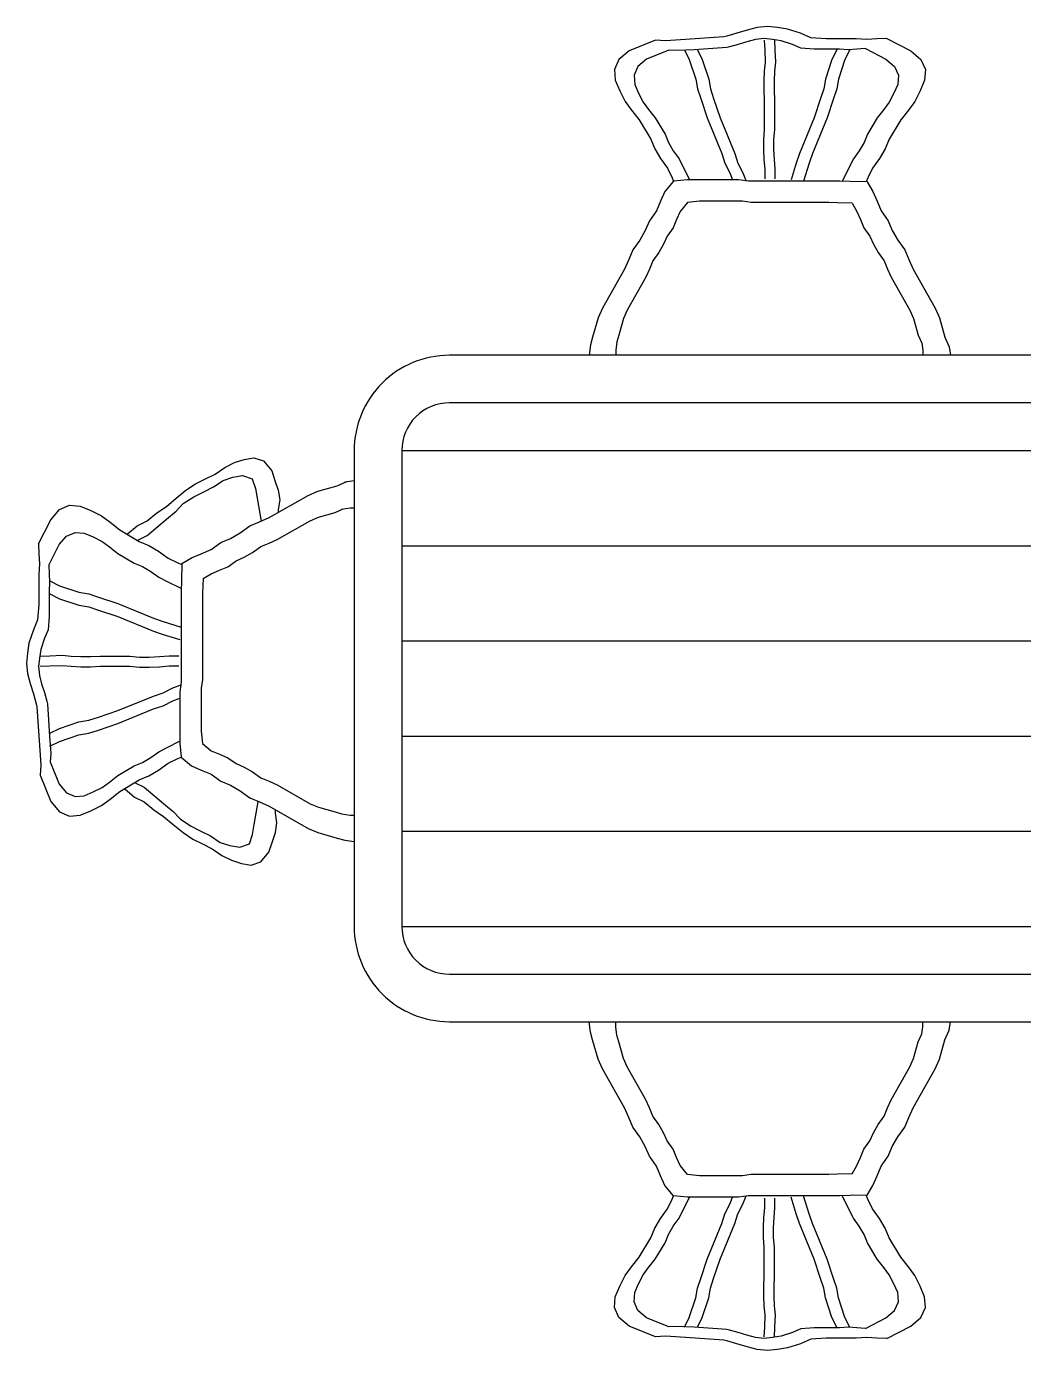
# Model space of a CAD drawing. Header units: millimetres. Extents: x 1522.22 to 1524.41, y 1335 to 1336.39.
# Drawn here: x 1522.224 to 1523.271, y 1334.996 to 1336.386 of the extents above; entities that cross this region are included whole.
import ezdxf

# ---------------------------------------------------------------- set-up
doc = ezdxf.new("R2010")
doc.units = ezdxf.units.MM
doc.layers.add('Varandas_e_Piscinas', color=2, linetype='Continuous')

msp = doc.modelspace()

# ---------------------------------------------------------------- linework, layer by layer
at = {"layer": 'Varandas_e_Piscinas'}
for p, q in [((1522.9159, 1336.3725), (1522.9054, 1336.3719)), ((1522.9562, 1336.3754), (1522.9159, 1336.3725)), ((1522.9594, 1336.376), (1522.9562, 1336.3754)), ((1522.97, 1336.3791), (1522.9594, 1336.376)), ((1522.9809, 1336.3824), (1522.97, 1336.3791)), ((1522.9894, 1336.3726), (1522.9805, 1336.3703)), ((1522.9914, 1336.3852), (1522.9809, 1336.3824)), ((1522.9987, 1336.3736), (1522.9894, 1336.3726)), ((1523.0023, 1336.3863), (1522.9914, 1336.3852)), ((1523.0075, 1336.3726), (1522.9987, 1336.3736)), ((1523.0127, 1336.3852), (1523.0023, 1336.3863)), ((1523.0166, 1336.3713), (1523.0075, 1336.3726)), ((1523.0233, 1336.3836), (1523.0127, 1336.3852)), ((1523.037, 1336.3791), (1523.0233, 1336.3836)), ((1523.0477, 1336.3745), (1523.037, 1336.3791)), ((1523.0639, 1336.3732), (1523.0477, 1336.3745)), ((1523.0953, 1336.3732), (1523.0639, 1336.3732)), ((1523.1064, 1336.3725), (1523.0953, 1336.3732)), ((1523.1169, 1336.3732), (1523.1064, 1336.3725)), ((1523.1274, 1336.3738), (1523.1169, 1336.3732)), ((1523.1274, 1336.3738), (1523.1528, 1336.3608)), ((1522.8568, 1336.3608), (1522.8461, 1336.3517)), ((1522.8845, 1336.3718), (1522.8568, 1336.3608)), ((1522.8986, 1336.3613), (1522.875, 1336.3519)), ((1522.8949, 1336.3713), (1522.8844, 1336.3719)), ((1522.9054, 1336.3719), (1522.8949, 1336.3713)), ((1522.9074, 1336.3609), (1522.8985, 1336.3614)), ((1522.9163, 1336.3614), (1522.9074, 1336.3609)), ((1522.9149, 1336.3617), (1522.92, 1336.3515)), ((1522.9253, 1336.3619), (1522.9163, 1336.3614)), ((1522.9596, 1336.3643), (1522.9253, 1336.3619)), ((1522.9285, 1336.3617), (1522.9337, 1336.3515)), ((1522.9622, 1336.3649), (1522.9596, 1336.3643)), ((1522.9713, 1336.3675), (1522.9622, 1336.3649)), ((1522.9805, 1336.3703), (1522.9713, 1336.3675)), ((1522.9988, 1336.3719), (1522.9993, 1336.3617)), ((1522.9993, 1336.3617), (1522.9998, 1336.3487)), ((1523.0095, 1336.3719), (1523.01, 1336.3617)), ((1523.01, 1336.3617), (1523.0105, 1336.3487)), ((1523.0283, 1336.3675), (1523.0166, 1336.3713)), ((1523.0373, 1336.3636), (1523.0283, 1336.3675)), ((1523.0511, 1336.3624), (1523.0373, 1336.3636)), ((1523.0778, 1336.3624), (1523.0511, 1336.3624)), ((1523.075, 1336.3617), (1523.0698, 1336.3515)), ((1523.0872, 1336.3619), (1523.0778, 1336.3624)), ((1523.0886, 1336.3617), (1523.0835, 1336.3515)), ((1523.0961, 1336.3624), (1523.0872, 1336.3619)), ((1523.1051, 1336.363), (1523.0961, 1336.3624)), ((1523.1051, 1336.363), (1523.1266, 1336.3519)), ((1523.1528, 1336.3608), (1523.1634, 1336.3517)), ((1522.8461, 1336.3517), (1522.8415, 1336.341)), ((1522.875, 1336.3519), (1522.866, 1336.3442)), ((1522.92, 1336.3515), (1522.9268, 1336.3311)), ((1522.9337, 1336.3515), (1522.9405, 1336.3311)), ((1522.9998, 1336.3487), (1522.9988, 1336.3394)), ((1523.0105, 1336.3487), (1523.0095, 1336.3394)), ((1523.0698, 1336.3515), (1523.063, 1336.3311)), ((1523.0835, 1336.3515), (1523.0767, 1336.3311)), ((1523.1266, 1336.3519), (1523.1357, 1336.3442)), ((1523.1634, 1336.3517), (1523.168, 1336.341)), ((1522.8415, 1336.341), (1522.8423, 1336.3298)), ((1522.866, 1336.3442), (1522.8621, 1336.3351)), ((1522.8621, 1336.3351), (1522.8628, 1336.3255)), ((1522.9268, 1336.3311), (1522.9285, 1336.3209)), ((1522.9405, 1336.3311), (1522.9422, 1336.3209)), ((1522.9988, 1336.3394), (1522.9984, 1336.3292)), ((1523.0095, 1336.3394), (1523.0091, 1336.3292)), ((1523.063, 1336.3311), (1523.0613, 1336.3209)), ((1523.0767, 1336.3311), (1523.075, 1336.3209)), ((1523.1357, 1336.3442), (1523.1396, 1336.3351)), ((1523.1396, 1336.3351), (1523.1389, 1336.3255)), ((1523.168, 1336.341), (1523.1672, 1336.3298)), ((1522.8423, 1336.3298), (1522.8471, 1336.3188)), ((1522.8471, 1336.3188), (1522.8527, 1336.3076)), ((1522.8628, 1336.3255), (1522.8668, 1336.3162)), ((1522.9285, 1336.3209), (1522.932, 1336.3107)), ((1522.9422, 1336.3209), (1522.9456, 1336.3107)), ((1522.9984, 1336.3292), (1522.9984, 1336.319)), ((1522.9984, 1336.319), (1522.9988, 1336.3088)), ((1523.0091, 1336.3292), (1523.0091, 1336.319)), ((1523.0091, 1336.319), (1523.0095, 1336.3088)), ((1523.0613, 1336.3209), (1523.0579, 1336.3107)), ((1523.075, 1336.3209), (1523.0716, 1336.3107)), ((1523.1389, 1336.3255), (1523.1348, 1336.3162)), ((1523.1624, 1336.3188), (1523.1568, 1336.3076)), ((1523.1672, 1336.3298), (1523.1624, 1336.3188)), ((1522.8527, 1336.3076), (1522.8593, 1336.2985)), ((1522.8668, 1336.3162), (1522.8716, 1336.3067)), ((1522.8716, 1336.3067), (1522.8772, 1336.299)), ((1522.932, 1336.3107), (1522.9388, 1336.2903)), ((1522.9456, 1336.3107), (1522.9524, 1336.2903)), ((1522.9988, 1336.3088), (1522.9988, 1336.2777)), ((1523.0095, 1336.3088), (1523.0095, 1336.2777)), ((1523.0579, 1336.3107), (1523.0511, 1336.2903)), ((1523.0716, 1336.3107), (1523.0647, 1336.2903)), ((1523.13, 1336.3067), (1523.1244, 1336.299)), ((1523.1348, 1336.3162), (1523.13, 1336.3067)), ((1523.1568, 1336.3076), (1523.1502, 1336.2985)), ((1522.8593, 1336.2985), (1522.8675, 1336.2883)), ((1522.8772, 1336.299), (1522.8841, 1336.2903)), ((1522.8841, 1336.2903), (1522.8945, 1336.273)), ((1522.9388, 1336.2903), (1522.9541, 1336.2528)), ((1522.9524, 1336.2903), (1522.9677, 1336.2528)), ((1523.0511, 1336.2903), (1523.0358, 1336.2528)), ((1523.0647, 1336.2903), (1523.0494, 1336.2528)), ((1523.1175, 1336.2903), (1523.1072, 1336.273)), ((1523.1244, 1336.299), (1523.1175, 1336.2903)), ((1523.1502, 1336.2985), (1523.1421, 1336.2883)), ((1522.8675, 1336.2883), (1522.8797, 1336.268)), ((1522.9988, 1336.2777), (1522.9979, 1336.2675)), ((1523.0095, 1336.2777), (1523.0086, 1336.2675)), ((1523.1421, 1336.2883), (1523.1299, 1336.268)), ((1522.8797, 1336.268), (1522.8837, 1336.2578)), ((1522.8945, 1336.273), (1522.898, 1336.2644)), ((1522.898, 1336.2644), (1522.9031, 1336.2558)), ((1522.9979, 1336.2675), (1522.9979, 1336.2573)), ((1523.0086, 1336.2675), (1523.0086, 1336.2573)), ((1523.1037, 1336.2644), (1523.0985, 1336.2558)), ((1523.1072, 1336.273), (1523.1037, 1336.2644)), ((1523.1299, 1336.268), (1523.1258, 1336.2578)), ((1522.8837, 1336.2578), (1522.8899, 1336.2477)), ((1522.8899, 1336.2477), (1522.897, 1336.2375)), ((1522.9031, 1336.2558), (1522.9092, 1336.2471)), ((1522.9541, 1336.2528), (1522.9575, 1336.2426)), ((1522.9677, 1336.2528), (1522.9711, 1336.2426)), ((1522.9979, 1336.2573), (1522.9984, 1336.2466)), ((1523.0086, 1336.2573), (1523.0091, 1336.2466)), ((1523.0358, 1336.2528), (1523.0324, 1336.2426)), ((1523.0494, 1336.2528), (1523.046, 1336.2426)), ((1523.0985, 1336.2558), (1523.0925, 1336.2471)), ((1523.1197, 1336.2477), (1523.1126, 1336.2375)), ((1523.1258, 1336.2578), (1523.1197, 1336.2477)), ((1522.897, 1336.2375), (1522.9021, 1336.2273)), ((1522.9092, 1336.2471), (1522.9135, 1336.2385)), ((1522.9135, 1336.2385), (1522.9204, 1336.2257)), ((1522.9575, 1336.2426), (1522.9626, 1336.2324)), ((1522.9711, 1336.2426), (1522.9762, 1336.2324)), ((1522.9984, 1336.2466), (1522.9993, 1336.2364)), ((1522.9993, 1336.2364), (1522.9993, 1336.2262)), ((1523.0091, 1336.2466), (1523.01, 1336.2364)), ((1523.01, 1336.2364), (1523.01, 1336.2262)), ((1523.0324, 1336.2426), (1523.0271, 1336.2252)), ((1523.046, 1336.2426), (1523.0401, 1336.2239)), ((1523.0881, 1336.2385), (1523.081, 1336.224)), ((1523.0925, 1336.2471), (1523.0881, 1336.2385)), ((1523.1126, 1336.2375), (1523.1075, 1336.2273)), ((1522.9033, 1336.2237), (1522.8942, 1336.2129)), ((1522.9021, 1336.2273), (1522.9035, 1336.2237)), ((1522.9182, 1336.2253), (1522.9033, 1336.2237)), ((1522.9716, 1336.2253), (1522.9182, 1336.2253)), ((1522.9626, 1336.2324), (1522.9654, 1336.2253)), ((1522.9822, 1336.2238), (1522.9716, 1336.2253)), ((1522.9762, 1336.2324), (1522.9796, 1336.2239)), ((1523.0782, 1336.2238), (1522.9822, 1336.2238)), ((1523.0888, 1336.2235), (1523.0782, 1336.2238)), ((1523.107, 1336.2231), (1523.0888, 1336.2235)), ((1523.1075, 1336.2273), (1523.1058, 1336.2231)), ((1523.107, 1336.2231), (1523.1128, 1336.2129)), ((1522.8942, 1336.2129), (1522.8899, 1336.2027)), ((1523.1128, 1336.2129), (1523.1172, 1336.2027)), ((1522.8855, 1336.1925), (1522.8782, 1336.1823)), ((1522.8899, 1336.2027), (1522.8855, 1336.1925)), ((1522.9103, 1336.1921), (1522.9066, 1336.1835)), ((1522.918, 1336.2013), (1522.9103, 1336.1921)), ((1522.9307, 1336.2027), (1522.918, 1336.2013)), ((1522.976, 1336.2027), (1522.9307, 1336.2027)), ((1522.9851, 1336.2014), (1522.976, 1336.2027)), ((1523.0666, 1336.2014), (1522.9851, 1336.2014)), ((1523.0757, 1336.2012), (1523.0666, 1336.2014)), ((1523.0911, 1336.2008), (1523.0757, 1336.2012)), ((1523.0911, 1336.2008), (1523.0961, 1336.1921)), ((1523.0961, 1336.1921), (1523.0998, 1336.1835)), ((1523.1172, 1336.2027), (1523.1216, 1336.1925)), ((1523.1216, 1336.1925), (1523.1288, 1336.1823)), ((1522.8782, 1336.1823), (1522.8738, 1336.1721)), ((1522.9066, 1336.1835), (1522.9029, 1336.1748)), ((1523.0998, 1336.1835), (1523.1035, 1336.1748)), ((1523.1288, 1336.1823), (1523.1332, 1336.1721)), ((1522.8738, 1336.1721), (1522.868, 1336.1619)), ((1522.8967, 1336.1661), (1522.8929, 1336.1575)), ((1522.9029, 1336.1748), (1522.8967, 1336.1661)), ((1523.1035, 1336.1748), (1523.1097, 1336.1661)), ((1523.1097, 1336.1661), (1523.1134, 1336.1575)), ((1523.1332, 1336.1721), (1523.139, 1336.1619)), ((1522.8607, 1336.1517), (1522.8564, 1336.1415)), ((1522.868, 1336.1619), (1522.8607, 1336.1517)), ((1522.8929, 1336.1575), (1522.888, 1336.1488)), ((1523.1134, 1336.1575), (1523.1184, 1336.1488)), ((1523.139, 1336.1619), (1523.1463, 1336.1517)), ((1523.1463, 1336.1517), (1523.1507, 1336.1415)), ((1522.8564, 1336.1415), (1522.852, 1336.1313)), ((1522.8818, 1336.1401), (1522.8781, 1336.1315)), ((1522.888, 1336.1488), (1522.8818, 1336.1401)), ((1523.1184, 1336.1488), (1523.1246, 1336.1401)), ((1523.1246, 1336.1401), (1523.1283, 1336.1315)), ((1523.1507, 1336.1415), (1523.1551, 1336.1313)), ((1522.852, 1336.1313), (1522.8287, 1336.0905)), ((1522.8744, 1336.1228), (1522.8546, 1336.0882)), ((1522.8781, 1336.1315), (1522.8744, 1336.1228)), ((1523.1283, 1336.1315), (1523.132, 1336.1228)), ((1523.132, 1336.1228), (1523.1518, 1336.0882)), ((1523.1551, 1336.1313), (1523.1784, 1336.0905)), ((1522.8287, 1336.0905), (1522.8243, 1336.0803)), ((1522.8546, 1336.0882), (1522.8508, 1336.0795)), ((1523.1518, 1336.0882), (1523.1555, 1336.0795)), ((1523.1784, 1336.0905), (1523.1828, 1336.0803)), ((1522.8243, 1336.0803), (1522.8185, 1336.0599)), ((1522.8508, 1336.0795), (1522.8459, 1336.0622)), ((1523.1555, 1336.0795), (1523.1605, 1336.0622)), ((1523.1828, 1336.0803), (1523.1886, 1336.0599)), ((1522.8185, 1336.0599), (1522.8162, 1336.0518)), ((1522.844, 1336.0552), (1522.8427, 1336.0462)), ((1522.8459, 1336.0622), (1522.844, 1336.0552)), ((1523.1605, 1336.0622), (1523.1642, 1336.0535)), ((1523.1642, 1336.0535), (1523.1653, 1336.0462)), ((1523.1886, 1336.0599), (1523.193, 1336.0497)), ((1522.8162, 1336.0518), (1522.8147, 1336.0411)), ((1522.8147, 1336.0411), (1522.8147, 1336.0409)), ((1522.8427, 1336.0462), (1522.8427, 1336.0409)), ((1523.1653, 1336.0462), (1523.1653, 1336.0409)), ((1523.193, 1336.0497), (1523.1943, 1336.0411)), ((1523.1943, 1336.0411), (1523.1943, 1336.0409)), ((1522.4321, 1335.9231), (1522.4423, 1335.9282)), ((1522.4423, 1335.9282), (1522.4525, 1335.9316)), ((1522.4525, 1335.9316), (1522.4627, 1335.9333)), ((1522.4627, 1335.9333), (1522.4729, 1335.9299)), ((1522.4729, 1335.9299), (1522.4814, 1335.9197)), ((1522.618, 1335.9409), (1524.018, 1335.9409)), ((1522.4117, 1335.9111), (1522.4219, 1335.9162)), ((1522.4219, 1335.9162), (1522.4321, 1335.9231)), ((1522.4406, 1335.9128), (1522.4508, 1335.9145)), ((1522.4508, 1335.9145), (1522.461, 1335.9111)), ((1522.4814, 1335.9197), (1522.4848, 1335.9094)), ((1522.3912, 1335.8992), (1522.4014, 1335.906)), ((1522.4014, 1335.906), (1522.4117, 1335.9111)), ((1522.41, 1335.8975), (1522.4202, 1335.9026)), ((1522.4202, 1335.9026), (1522.4304, 1335.9094)), ((1522.4304, 1335.9094), (1522.4406, 1335.9128)), ((1522.461, 1335.9111), (1522.4642, 1335.9009)), ((1522.4642, 1335.9009), (1522.4661, 1335.8907)), ((1522.4848, 1335.9094), (1522.4882, 1335.8992)), ((1522.5297, 1335.8981), (1522.5501, 1335.9039)), ((1522.5501, 1335.9039), (1522.5603, 1335.9083)), ((1522.5582, 1335.9081), (1522.568, 1335.9095)), ((1522.3708, 1335.8822), (1522.381, 1335.8907)), ((1522.381, 1335.8907), (1522.3912, 1335.8992)), ((1522.3884, 1335.8851), (1522.3997, 1335.8924)), ((1522.3997, 1335.8924), (1522.41, 1335.8975)), ((1522.4661, 1335.8907), (1522.4703, 1335.8667)), ((1522.4787, 1335.8704), (1522.5195, 1335.8937)), ((1522.4882, 1335.8992), (1522.4899, 1335.889)), ((1522.4899, 1335.889), (1522.4882, 1335.8788)), ((1522.5195, 1335.8937), (1522.5297, 1335.8981)), ((1522.2492, 1335.8681), (1522.2584, 1335.8788)), ((1522.2584, 1335.8788), (1522.269, 1335.8833)), ((1522.269, 1335.8833), (1522.2803, 1335.8825)), ((1522.2803, 1335.8825), (1522.2912, 1335.8777)), ((1522.2912, 1335.8777), (1522.3024, 1335.8721)), ((1522.3024, 1335.8721), (1522.3115, 1335.8655)), ((1522.3504, 1335.8669), (1522.3606, 1335.8754)), ((1522.3606, 1335.8754), (1522.3708, 1335.8822)), ((1522.3708, 1335.8686), (1522.381, 1335.8771)), ((1522.381, 1335.8771), (1522.3884, 1335.8851)), ((1522.4882, 1335.8788), (1522.4882, 1335.8754)), ((1522.5305, 1335.8708), (1522.5479, 1335.8758)), ((1522.5479, 1335.8758), (1522.5565, 1335.8795)), ((1522.5548, 1335.8793), (1522.5639, 1335.8806)), ((1522.5639, 1335.8806), (1522.568, 1335.8806)), ((1522.2363, 1335.8427), (1522.2492, 1335.8681)), ((1522.3115, 1335.8655), (1522.3217, 1335.8574)), ((1522.33, 1335.8533), (1522.3402, 1335.8618)), ((1522.3402, 1335.8618), (1522.3504, 1335.8669)), ((1522.3504, 1335.8516), (1522.3708, 1335.8686)), ((1522.4482, 1335.8544), (1522.4583, 1335.8616)), ((1522.4583, 1335.8616), (1522.4685, 1335.866)), ((1522.4685, 1335.866), (1522.4787, 1335.8704)), ((1522.4872, 1335.8473), (1522.5219, 1335.8671)), ((1522.5219, 1335.8671), (1522.5305, 1335.8708)), ((1522.2581, 1335.842), (1522.2659, 1335.851)), ((1522.2659, 1335.851), (1522.2749, 1335.8549)), ((1522.2749, 1335.8549), (1522.2845, 1335.8542)), ((1522.2845, 1335.8542), (1522.2938, 1335.8501)), ((1522.2938, 1335.8501), (1522.3033, 1335.8454)), ((1522.3033, 1335.8454), (1522.3111, 1335.8398)), ((1522.3217, 1335.8574), (1522.342, 1335.8452)), ((1522.3402, 1335.8464), (1522.3504, 1335.8516)), ((1522.342, 1335.8452), (1522.3522, 1335.8411)), ((1522.4176, 1335.8369), (1522.4278, 1335.8442)), ((1522.4278, 1335.8442), (1522.438, 1335.8485)), ((1522.438, 1335.8485), (1522.4482, 1335.8544)), ((1522.4786, 1335.8436), (1522.4872, 1335.8473)), ((1522.2363, 1335.8427), (1522.2369, 1335.8322)), ((1522.2369, 1335.8322), (1522.2375, 1335.8217)), ((1522.2471, 1335.8204), (1522.2581, 1335.842)), ((1522.3111, 1335.8398), (1522.3197, 1335.8328)), ((1522.3197, 1335.8328), (1522.337, 1335.8225)), ((1522.3522, 1335.8411), (1522.3624, 1335.835)), ((1522.3624, 1335.835), (1522.3725, 1335.8279)), ((1522.3972, 1335.8281), (1522.4074, 1335.8325)), ((1522.4074, 1335.8325), (1522.4176, 1335.8369)), ((1522.4526, 1335.8287), (1522.4612, 1335.8337)), ((1522.4612, 1335.8337), (1522.4699, 1335.8399)), ((1522.4699, 1335.8399), (1522.4786, 1335.8436)), ((1522.618, 1335.8409), (1524.018, 1335.8409)), ((1522.2375, 1335.8217), (1522.2369, 1335.8106)), ((1522.2471, 1335.8204), (1522.2476, 1335.8115)), ((1522.337, 1335.8225), (1522.3456, 1335.819)), ((1522.3456, 1335.819), (1522.3543, 1335.8138)), ((1522.3725, 1335.8279), (1522.3827, 1335.8228)), ((1522.3827, 1335.8228), (1522.387, 1335.8211)), ((1522.387, 1335.8223), (1522.3865, 1335.8041)), ((1522.387, 1335.8223), (1522.3972, 1335.8281)), ((1522.4266, 1335.8151), (1522.4352, 1335.8188)), ((1522.4352, 1335.8188), (1522.4439, 1335.825)), ((1522.4439, 1335.825), (1522.4526, 1335.8287)), ((1522.2369, 1335.8106), (1522.2369, 1335.7792)), ((1522.2476, 1335.8115), (1522.2481, 1335.8025)), ((1522.2481, 1335.8025), (1522.2476, 1335.7931)), ((1522.2483, 1335.8039), (1522.2585, 1335.7988)), ((1522.3543, 1335.8138), (1522.3629, 1335.8078)), ((1522.3629, 1335.8078), (1522.3716, 1335.8034)), ((1522.3716, 1335.8034), (1522.386, 1335.7963)), ((1522.3865, 1335.8041), (1522.3862, 1335.7935)), ((1522.4092, 1335.8064), (1522.4088, 1335.791)), ((1522.4092, 1335.8064), (1522.4179, 1335.8114)), ((1522.4179, 1335.8114), (1522.4266, 1335.8151)), ((1522.2476, 1335.7931), (1522.2476, 1335.7664)), ((1522.2483, 1335.7903), (1522.2585, 1335.7852)), ((1522.2585, 1335.7988), (1522.2789, 1335.792)), ((1522.2789, 1335.792), (1522.2891, 1335.7903)), ((1522.2891, 1335.7903), (1522.2994, 1335.7869)), ((1522.3862, 1335.7935), (1522.3862, 1335.6975)), ((1522.4088, 1335.791), (1522.4086, 1335.7819)), ((1522.2369, 1335.7792), (1522.2355, 1335.763)), ((1522.2585, 1335.7852), (1522.2789, 1335.7784)), ((1522.2789, 1335.7784), (1522.2891, 1335.7766)), ((1522.2891, 1335.7766), (1522.2994, 1335.7732)), ((1522.2994, 1335.7869), (1522.3198, 1335.7801)), ((1522.3198, 1335.7801), (1522.3572, 1335.7647)), ((1522.4086, 1335.7819), (1522.4086, 1335.7004)), ((1522.2355, 1335.763), (1522.231, 1335.7524)), ((1522.2476, 1335.7664), (1522.2465, 1335.7526)), ((1522.2994, 1335.7732), (1522.3198, 1335.7664)), ((1522.3198, 1335.7664), (1522.3572, 1335.7511)), ((1522.3572, 1335.7647), (1522.3674, 1335.7613)), ((1522.3674, 1335.7613), (1522.3862, 1335.7554)), ((1522.231, 1335.7524), (1522.2264, 1335.7386)), ((1522.2465, 1335.7526), (1522.2426, 1335.7436)), ((1522.3572, 1335.7511), (1522.3674, 1335.7477)), ((1522.3674, 1335.7477), (1522.3848, 1335.7424)), ((1522.2264, 1335.7386), (1522.2249, 1335.728)), ((1522.2426, 1335.7436), (1522.2387, 1335.7319)), ((1522.618, 1335.7409), (1524.018, 1335.7409)), ((1522.2249, 1335.728), (1522.2238, 1335.7176)), ((1522.2374, 1335.7229), (1522.2365, 1335.714)), ((1522.2387, 1335.7319), (1522.2374, 1335.7229)), ((1522.2381, 1335.7248), (1522.2483, 1335.7253)), ((1522.2483, 1335.7253), (1522.2613, 1335.7258)), ((1522.2613, 1335.7258), (1522.2706, 1335.7248)), ((1522.2706, 1335.7248), (1522.2808, 1335.7244)), ((1522.2808, 1335.7244), (1522.291, 1335.7244)), ((1522.291, 1335.7244), (1522.3013, 1335.7248)), ((1522.3013, 1335.7248), (1522.3324, 1335.7248)), ((1522.3324, 1335.7248), (1522.3426, 1335.7239)), ((1522.3426, 1335.7239), (1522.3528, 1335.7239)), ((1522.3528, 1335.7239), (1522.3634, 1335.7244)), ((1522.3634, 1335.7244), (1522.3737, 1335.7253)), ((1522.3737, 1335.7253), (1522.3839, 1335.7253)), ((1522.2238, 1335.7176), (1522.2249, 1335.7067)), ((1522.2249, 1335.7067), (1522.2276, 1335.6962)), ((1522.2365, 1335.714), (1522.2374, 1335.7047)), ((1522.2381, 1335.7142), (1522.2483, 1335.7146)), ((1522.2483, 1335.7146), (1522.2613, 1335.7151)), ((1522.2613, 1335.7151), (1522.2706, 1335.7142)), ((1522.2706, 1335.7142), (1522.2808, 1335.7137)), ((1522.2808, 1335.7137), (1522.291, 1335.7137)), ((1522.291, 1335.7137), (1522.3013, 1335.7142)), ((1522.3013, 1335.7142), (1522.3324, 1335.7142)), ((1522.3324, 1335.7142), (1522.3426, 1335.7132)), ((1522.3426, 1335.7132), (1522.3528, 1335.7132)), ((1522.3528, 1335.7132), (1522.3634, 1335.7137)), ((1522.3634, 1335.7137), (1522.3737, 1335.7146)), ((1522.3737, 1335.7146), (1522.3839, 1335.7146)), ((1522.2276, 1335.6962), (1522.231, 1335.6853)), ((1522.2374, 1335.7047), (1522.2397, 1335.6958)), ((1522.2397, 1335.6958), (1522.2426, 1335.6866)), ((1522.3674, 1335.6864), (1522.3776, 1335.6915)), ((1522.3776, 1335.6915), (1522.3861, 1335.6949)), ((1522.3862, 1335.6975), (1522.3847, 1335.6869)), ((1522.4086, 1335.7004), (1522.4073, 1335.6913)), ((1522.4073, 1335.6913), (1522.4073, 1335.646)), ((1522.231, 1335.6853), (1522.234, 1335.6747)), ((1522.2426, 1335.6866), (1522.2452, 1335.6776)), ((1522.2452, 1335.6776), (1522.2457, 1335.6749)), ((1522.3198, 1335.6677), (1522.3572, 1335.683)), ((1522.3572, 1335.683), (1522.3674, 1335.6864)), ((1522.3674, 1335.6728), (1522.3776, 1335.6779)), ((1522.3776, 1335.6779), (1522.3847, 1335.6807)), ((1522.3847, 1335.6869), (1522.3847, 1335.6336)), ((1522.234, 1335.6747), (1522.2347, 1335.6716)), ((1522.2347, 1335.6716), (1522.2375, 1335.6312)), ((1522.2457, 1335.6749), (1522.2481, 1335.6406)), ((1522.2994, 1335.6609), (1522.3198, 1335.6677)), ((1522.3198, 1335.6541), (1522.3572, 1335.6694)), ((1522.3572, 1335.6694), (1522.3674, 1335.6728)), ((1522.2585, 1335.649), (1522.2789, 1335.6558)), ((1522.2789, 1335.6558), (1522.2891, 1335.6575)), ((1522.2891, 1335.6575), (1522.2994, 1335.6609)), ((1522.2994, 1335.6473), (1522.3198, 1335.6541)), ((1522.2481, 1335.6406), (1522.2487, 1335.6317)), ((1522.2483, 1335.6439), (1522.2585, 1335.649)), ((1522.2585, 1335.6353), (1522.2789, 1335.6422)), ((1522.2789, 1335.6422), (1522.2891, 1335.6439)), ((1522.2891, 1335.6439), (1522.2994, 1335.6473)), ((1522.3716, 1335.6288), (1522.3844, 1335.6357)), ((1522.4073, 1335.646), (1522.4087, 1335.6333)), ((1522.618, 1335.6409), (1524.018, 1335.6409)), ((1522.2375, 1335.6312), (1522.2381, 1335.6207)), ((1522.2483, 1335.6302), (1522.2585, 1335.6353)), ((1522.2487, 1335.6317), (1522.2492, 1335.6227)), ((1522.2492, 1335.6227), (1522.2487, 1335.6138)), ((1522.3543, 1335.6185), (1522.3629, 1335.6245)), ((1522.3629, 1335.6245), (1522.3716, 1335.6288)), ((1522.3847, 1335.6336), (1522.3864, 1335.6186)), ((1522.4087, 1335.6333), (1522.4179, 1335.6256)), ((1522.4179, 1335.6256), (1522.4266, 1335.6219)), ((1522.4266, 1335.6219), (1522.4352, 1335.6182)), ((1522.2381, 1335.6207), (1522.2387, 1335.6102)), ((1522.2387, 1335.6102), (1522.2381, 1335.5997)), ((1522.2488, 1335.6139), (1522.2581, 1335.5903)), ((1522.3197, 1335.5994), (1522.337, 1335.6098)), ((1522.337, 1335.6098), (1522.3456, 1335.6133)), ((1522.3456, 1335.6133), (1522.3543, 1335.6185)), ((1522.3624, 1335.6052), (1522.3725, 1335.6123)), ((1522.3725, 1335.6123), (1522.3827, 1335.6174)), ((1522.3827, 1335.6174), (1522.3864, 1335.6188)), ((1522.3864, 1335.6186), (1522.3972, 1335.6096)), ((1522.3972, 1335.6096), (1522.4074, 1335.6052)), ((1522.4352, 1335.6182), (1522.4439, 1335.612)), ((1522.4439, 1335.612), (1522.4526, 1335.6083)), ((1522.4526, 1335.6083), (1522.4612, 1335.6033)), ((1522.2382, 1335.5998), (1522.2492, 1335.5721)), ((1522.3111, 1335.5925), (1522.3197, 1335.5994)), ((1522.3217, 1335.5828), (1522.342, 1335.595)), ((1522.342, 1335.595), (1522.3522, 1335.5991)), ((1522.3522, 1335.5991), (1522.3624, 1335.6052)), ((1522.4074, 1335.6052), (1522.4176, 1335.6008)), ((1522.4176, 1335.6008), (1522.4278, 1335.5935)), ((1522.4612, 1335.6033), (1522.4699, 1335.5971)), ((1522.4699, 1335.5971), (1522.4786, 1335.5934)), ((1522.2581, 1335.5903), (1522.2659, 1335.5813)), ((1522.2659, 1335.5813), (1522.2749, 1335.5774)), ((1522.2845, 1335.5781), (1522.2938, 1335.5822)), ((1522.2938, 1335.5822), (1522.3033, 1335.5869)), ((1522.3033, 1335.5869), (1522.3111, 1335.5925)), ((1522.3115, 1335.5747), (1522.3217, 1335.5828)), ((1522.3269, 1335.5854), (1522.3372, 1335.5769)), ((1522.3372, 1335.5922), (1522.3474, 1335.5871)), ((1522.3474, 1335.5871), (1522.3678, 1335.5701)), ((1522.4278, 1335.5935), (1522.438, 1335.5892)), ((1522.438, 1335.5892), (1522.4482, 1335.5833)), ((1522.4482, 1335.5833), (1522.4583, 1335.576)), ((1522.4786, 1335.5934), (1522.4872, 1335.5897)), ((1522.4872, 1335.5897), (1522.5219, 1335.5699)), ((1522.2492, 1335.5721), (1522.2584, 1335.5614)), ((1522.2749, 1335.5774), (1522.2845, 1335.5781)), ((1522.2912, 1335.5625), (1522.3024, 1335.5681)), ((1522.3024, 1335.5681), (1522.3115, 1335.5747)), ((1522.3372, 1335.5769), (1522.3474, 1335.5718)), ((1522.3474, 1335.5718), (1522.3576, 1335.5633)), ((1522.3678, 1335.5701), (1522.378, 1335.5616)), ((1522.4583, 1335.576), (1522.4685, 1335.5717)), ((1522.4631, 1335.548), (1522.4672, 1335.5719)), ((1522.4685, 1335.5717), (1522.4787, 1335.5673)), ((1522.4787, 1335.5673), (1522.5195, 1335.544)), ((1522.5219, 1335.5699), (1522.5305, 1335.5661)), ((1522.5305, 1335.5661), (1522.5479, 1335.5612)), ((1522.2584, 1335.5614), (1522.269, 1335.5568)), ((1522.269, 1335.5568), (1522.2803, 1335.5577)), ((1522.2803, 1335.5577), (1522.2912, 1335.5625)), ((1522.3576, 1335.5633), (1522.3678, 1335.5565)), ((1522.3678, 1335.5565), (1522.378, 1335.548)), ((1522.378, 1335.5616), (1522.3854, 1335.5536)), ((1522.3854, 1335.5536), (1522.3967, 1335.5463)), ((1522.4852, 1335.5599), (1522.4852, 1335.5633)), ((1522.4869, 1335.5497), (1522.4852, 1335.5599)), ((1522.5479, 1335.5612), (1522.5548, 1335.5593)), ((1522.5548, 1335.5593), (1522.5639, 1335.558)), ((1522.5639, 1335.558), (1522.568, 1335.558)), ((1522.378, 1335.548), (1522.3882, 1335.5395)), ((1522.3882, 1335.5395), (1522.3984, 1335.5327)), ((1522.3967, 1335.5463), (1522.4069, 1335.5412)), ((1522.4069, 1335.5412), (1522.4171, 1335.5361)), ((1522.4612, 1335.5377), (1522.4631, 1335.548)), ((1522.4818, 1335.5293), (1522.4852, 1335.5395)), ((1522.4852, 1335.5395), (1522.4869, 1335.5497)), ((1522.5195, 1335.544), (1522.5297, 1335.5396)), ((1522.5297, 1335.5396), (1522.5501, 1335.5338)), ((1522.618, 1335.5409), (1524.018, 1335.5409)), ((1522.3984, 1335.5327), (1522.4086, 1335.5276)), ((1522.4086, 1335.5276), (1522.4188, 1335.5224)), ((1522.4171, 1335.5361), (1522.4273, 1335.5293)), ((1522.4273, 1335.5293), (1522.4375, 1335.5259)), ((1522.4375, 1335.5259), (1522.4478, 1335.5241)), ((1522.4478, 1335.5241), (1522.458, 1335.5276)), ((1522.458, 1335.5276), (1522.4612, 1335.5377)), ((1522.4784, 1335.519), (1522.4818, 1335.5293)), ((1522.5501, 1335.5338), (1522.5582, 1335.5315)), ((1522.5582, 1335.5315), (1522.568, 1335.5301)), ((1522.4188, 1335.5224), (1522.429, 1335.5156)), ((1522.429, 1335.5156), (1522.4392, 1335.5105)), ((1522.4392, 1335.5105), (1522.4495, 1335.5071)), ((1522.4699, 1335.5088), (1522.4784, 1335.519)), ((1522.4495, 1335.5071), (1522.4597, 1335.5054)), ((1522.4597, 1335.5054), (1522.4699, 1335.5088)), ((1522.618, 1335.4409), (1524.018, 1335.4409)), ((1522.8147, 1335.3407), (1522.8147, 1335.3409)), ((1522.8162, 1335.33), (1522.8147, 1335.3407)), ((1522.8185, 1335.3219), (1522.8162, 1335.33)), ((1522.8427, 1335.3356), (1522.8427, 1335.3409)), ((1522.844, 1335.3266), (1522.8427, 1335.3356)), ((1523.1642, 1335.3283), (1523.1653, 1335.3356)), ((1523.1653, 1335.3356), (1523.1653, 1335.3409)), ((1523.1886, 1335.3219), (1523.193, 1335.3321)), ((1523.193, 1335.3321), (1523.1943, 1335.3407)), ((1523.1943, 1335.3407), (1523.1943, 1335.3409)), ((1522.8243, 1335.3015), (1522.8185, 1335.3219)), ((1522.8459, 1335.3196), (1522.844, 1335.3266)), ((1522.8508, 1335.3023), (1522.8459, 1335.3196)), ((1523.1555, 1335.3023), (1523.1605, 1335.3196)), ((1523.1605, 1335.3196), (1523.1642, 1335.3283)), ((1523.1828, 1335.3015), (1523.1886, 1335.3219)), ((1522.8546, 1335.2936), (1522.8508, 1335.3023)), ((1523.1518, 1335.2936), (1523.1555, 1335.3023)), ((1522.8287, 1335.2913), (1522.8243, 1335.3015)), ((1522.852, 1335.2505), (1522.8287, 1335.2913)), ((1522.8744, 1335.259), (1522.8546, 1335.2936)), ((1523.132, 1335.259), (1523.1518, 1335.2936)), ((1523.1551, 1335.2505), (1523.1784, 1335.2913)), ((1523.1784, 1335.2913), (1523.1828, 1335.3015)), ((1522.8564, 1335.2403), (1522.852, 1335.2505)), ((1522.8781, 1335.2503), (1522.8744, 1335.259)), ((1522.8818, 1335.2417), (1522.8781, 1335.2503)), ((1523.1246, 1335.2417), (1523.1283, 1335.2503)), ((1523.1283, 1335.2503), (1523.132, 1335.259)), ((1523.1507, 1335.2403), (1523.1551, 1335.2505)), ((1522.8607, 1335.2301), (1522.8564, 1335.2403)), ((1522.888, 1335.233), (1522.8818, 1335.2417)), ((1522.8929, 1335.2243), (1522.888, 1335.233)), ((1523.1134, 1335.2243), (1523.1184, 1335.233)), ((1523.1184, 1335.233), (1523.1246, 1335.2417)), ((1523.1463, 1335.2301), (1523.1507, 1335.2403)), ((1522.868, 1335.2199), (1522.8607, 1335.2301)), ((1522.8738, 1335.2097), (1522.868, 1335.2199)), ((1522.8967, 1335.2157), (1522.8929, 1335.2243)), ((1523.1097, 1335.2157), (1523.1134, 1335.2243)), ((1523.1332, 1335.2097), (1523.139, 1335.2199)), ((1523.139, 1335.2199), (1523.1463, 1335.2301)), ((1522.8782, 1335.1995), (1522.8738, 1335.2097)), ((1522.9029, 1335.207), (1522.8967, 1335.2157)), ((1522.9066, 1335.1983), (1522.9029, 1335.207)), ((1523.0998, 1335.1983), (1523.1035, 1335.207)), ((1523.1035, 1335.207), (1523.1097, 1335.2157)), ((1523.1288, 1335.1995), (1523.1332, 1335.2097)), ((1522.8855, 1335.1893), (1522.8782, 1335.1995)), ((1522.9103, 1335.1897), (1522.9066, 1335.1983)), ((1523.0961, 1335.1897), (1523.0998, 1335.1983)), ((1523.1216, 1335.1893), (1523.1288, 1335.1995)), ((1522.8899, 1335.1791), (1522.8855, 1335.1893)), ((1522.8942, 1335.1689), (1522.8899, 1335.1791)), ((1522.918, 1335.1805), (1522.9103, 1335.1897)), ((1522.9307, 1335.1791), (1522.918, 1335.1805)), ((1522.976, 1335.1791), (1522.9307, 1335.1791)), ((1522.9851, 1335.1804), (1522.976, 1335.1791)), ((1523.0666, 1335.1804), (1522.9851, 1335.1804)), ((1523.0757, 1335.1806), (1523.0666, 1335.1804)), ((1523.0911, 1335.181), (1523.0757, 1335.1806)), ((1523.0911, 1335.181), (1523.0961, 1335.1897)), ((1523.1128, 1335.1689), (1523.1172, 1335.1791)), ((1523.1172, 1335.1791), (1523.1216, 1335.1893)), ((1522.9033, 1335.1581), (1522.8942, 1335.1689)), ((1523.107, 1335.1587), (1523.1128, 1335.1689)), ((1522.897, 1335.1443), (1522.9021, 1335.1545)), ((1522.9021, 1335.1545), (1522.9035, 1335.1581)), ((1522.9182, 1335.1565), (1522.9033, 1335.1581)), ((1522.9135, 1335.1433), (1522.9204, 1335.1561)), ((1522.9716, 1335.1565), (1522.9182, 1335.1565)), ((1522.9575, 1335.1392), (1522.9626, 1335.1494)), ((1522.9626, 1335.1494), (1522.9654, 1335.1565)), ((1522.9711, 1335.1392), (1522.9762, 1335.1494)), ((1522.9822, 1335.158), (1522.9716, 1335.1565)), ((1522.9762, 1335.1494), (1522.9796, 1335.1579)), ((1523.0782, 1335.158), (1522.9822, 1335.158)), ((1522.9993, 1335.1454), (1522.9993, 1335.1556)), ((1523.01, 1335.1454), (1523.01, 1335.1556)), ((1523.0324, 1335.1392), (1523.0271, 1335.1566)), ((1523.046, 1335.1392), (1523.0401, 1335.1579)), ((1523.0888, 1335.1583), (1523.0782, 1335.158)), ((1523.0881, 1335.1433), (1523.081, 1335.1578)), ((1523.107, 1335.1587), (1523.0888, 1335.1583)), ((1523.1075, 1335.1545), (1523.1058, 1335.1587)), ((1523.1126, 1335.1443), (1523.1075, 1335.1545)), ((1522.8899, 1335.1341), (1522.897, 1335.1443)), ((1522.9031, 1335.126), (1522.9092, 1335.1347)), ((1522.9092, 1335.1347), (1522.9135, 1335.1433)), ((1522.9541, 1335.129), (1522.9575, 1335.1392)), ((1522.9677, 1335.129), (1522.9711, 1335.1392)), ((1522.9979, 1335.1245), (1522.9984, 1335.1352)), ((1522.9984, 1335.1352), (1522.9993, 1335.1454)), ((1523.0086, 1335.1245), (1523.0091, 1335.1352)), ((1523.0091, 1335.1352), (1523.01, 1335.1454)), ((1523.0358, 1335.129), (1523.0324, 1335.1392)), ((1523.0494, 1335.129), (1523.046, 1335.1392)), ((1523.0925, 1335.1347), (1523.0881, 1335.1433)), ((1523.0985, 1335.126), (1523.0925, 1335.1347)), ((1523.1197, 1335.1341), (1523.1126, 1335.1443)), ((1522.8797, 1335.1138), (1522.8837, 1335.124)), ((1522.8837, 1335.124), (1522.8899, 1335.1341)), ((1522.898, 1335.1174), (1522.9031, 1335.126)), ((1522.9388, 1335.0915), (1522.9541, 1335.129)), ((1522.9524, 1335.0915), (1522.9677, 1335.129)), ((1522.9979, 1335.1143), (1522.9979, 1335.1245)), ((1523.0086, 1335.1143), (1523.0086, 1335.1245)), ((1523.0511, 1335.0915), (1523.0358, 1335.129)), ((1523.0647, 1335.0915), (1523.0494, 1335.129)), ((1523.1037, 1335.1174), (1523.0985, 1335.126)), ((1523.1258, 1335.124), (1523.1197, 1335.1341)), ((1523.1299, 1335.1138), (1523.1258, 1335.124)), ((1522.8675, 1335.0935), (1522.8797, 1335.1138)), ((1522.8841, 1335.0915), (1522.8945, 1335.1088)), ((1522.8945, 1335.1088), (1522.898, 1335.1174)), ((1522.9988, 1335.1041), (1522.9979, 1335.1143)), ((1523.0095, 1335.1041), (1523.0086, 1335.1143)), ((1523.1072, 1335.1088), (1523.1037, 1335.1174)), ((1523.1175, 1335.0915), (1523.1072, 1335.1088)), ((1523.1421, 1335.0935), (1523.1299, 1335.1138)), ((1522.8593, 1335.0833), (1522.8675, 1335.0935)), ((1522.9988, 1335.073), (1522.9988, 1335.1041)), ((1523.0095, 1335.073), (1523.0095, 1335.1041)), ((1523.1502, 1335.0833), (1523.1421, 1335.0935)), ((1522.8527, 1335.0742), (1522.8593, 1335.0833)), ((1522.8716, 1335.0751), (1522.8772, 1335.0828)), ((1522.8772, 1335.0828), (1522.8841, 1335.0915)), ((1522.932, 1335.0711), (1522.9388, 1335.0915)), ((1522.9456, 1335.0711), (1522.9524, 1335.0915)), ((1523.0579, 1335.0711), (1523.0511, 1335.0915)), ((1523.0716, 1335.0711), (1523.0647, 1335.0915)), ((1523.1244, 1335.0828), (1523.1175, 1335.0915)), ((1523.13, 1335.0751), (1523.1244, 1335.0828)), ((1523.1568, 1335.0742), (1523.1502, 1335.0833)), ((1522.8471, 1335.063), (1522.8527, 1335.0742)), ((1522.8628, 1335.0563), (1522.8668, 1335.0656)), ((1522.8668, 1335.0656), (1522.8716, 1335.0751)), ((1522.9285, 1335.0609), (1522.932, 1335.0711)), ((1522.9422, 1335.0609), (1522.9456, 1335.0711)), ((1522.9984, 1335.0628), (1522.9988, 1335.073)), ((1523.0091, 1335.0628), (1523.0095, 1335.073)), ((1523.0613, 1335.0609), (1523.0579, 1335.0711)), ((1523.075, 1335.0609), (1523.0716, 1335.0711)), ((1523.1348, 1335.0656), (1523.13, 1335.0751)), ((1523.1389, 1335.0563), (1523.1348, 1335.0656)), ((1523.1624, 1335.063), (1523.1568, 1335.0742)), ((1522.8415, 1335.0408), (1522.8423, 1335.052)), ((1522.8423, 1335.052), (1522.8471, 1335.063)), ((1522.8621, 1335.0467), (1522.8628, 1335.0563)), ((1522.9268, 1335.0507), (1522.9285, 1335.0609)), ((1522.9405, 1335.0507), (1522.9422, 1335.0609)), ((1522.9984, 1335.0526), (1522.9984, 1335.0628)), ((1522.9988, 1335.0424), (1522.9984, 1335.0526)), ((1523.0091, 1335.0526), (1523.0091, 1335.0628)), ((1523.0095, 1335.0424), (1523.0091, 1335.0526)), ((1523.063, 1335.0507), (1523.0613, 1335.0609)), ((1523.0767, 1335.0507), (1523.075, 1335.0609)), ((1523.1396, 1335.0467), (1523.1389, 1335.0563)), ((1523.1672, 1335.052), (1523.1624, 1335.063)), ((1523.168, 1335.0408), (1523.1672, 1335.052)), ((1522.8461, 1335.0301), (1522.8415, 1335.0408)), ((1522.866, 1335.0376), (1522.8621, 1335.0467)), ((1522.875, 1335.0299), (1522.866, 1335.0376)), ((1522.92, 1335.0303), (1522.9268, 1335.0507)), ((1522.9337, 1335.0303), (1522.9405, 1335.0507)), ((1522.9998, 1335.0331), (1522.9988, 1335.0424)), ((1523.0105, 1335.0331), (1523.0095, 1335.0424)), ((1523.0698, 1335.0303), (1523.063, 1335.0507)), ((1523.0835, 1335.0303), (1523.0767, 1335.0507)), ((1523.1266, 1335.0299), (1523.1357, 1335.0376)), ((1523.1357, 1335.0376), (1523.1396, 1335.0467)), ((1523.1634, 1335.0301), (1523.168, 1335.0408)), ((1522.8568, 1335.021), (1522.8461, 1335.0301)), ((1522.8986, 1335.0205), (1522.875, 1335.0299)), ((1522.9149, 1335.0201), (1522.92, 1335.0303)), ((1522.9285, 1335.0201), (1522.9337, 1335.0303)), ((1522.9993, 1335.0201), (1522.9998, 1335.0331)), ((1523.01, 1335.0201), (1523.0105, 1335.0331)), ((1523.075, 1335.0201), (1523.0698, 1335.0303)), ((1523.0886, 1335.0201), (1523.0835, 1335.0303)), ((1523.1051, 1335.0188), (1523.1266, 1335.0299)), ((1523.1528, 1335.021), (1523.1634, 1335.0301)), ((1522.8845, 1335.01), (1522.8568, 1335.021)), ((1522.8949, 1335.0105), (1522.8844, 1335.0099)), ((1522.9054, 1335.0099), (1522.8949, 1335.0105)), ((1522.9074, 1335.0209), (1522.8985, 1335.0204)), ((1522.9159, 1335.0093), (1522.9054, 1335.0099)), ((1522.9163, 1335.0204), (1522.9074, 1335.0209)), ((1522.9253, 1335.0199), (1522.9163, 1335.0204)), ((1522.9596, 1335.0175), (1522.9253, 1335.0199)), ((1522.9622, 1335.0169), (1522.9596, 1335.0175)), ((1522.9713, 1335.0143), (1522.9622, 1335.0169)), ((1522.9805, 1335.0115), (1522.9713, 1335.0143)), ((1522.9894, 1335.0092), (1522.9805, 1335.0115)), ((1522.9988, 1335.0099), (1522.9993, 1335.0201)), ((1523.0166, 1335.0105), (1523.0075, 1335.0092)), ((1523.0095, 1335.0099), (1523.01, 1335.0201)), ((1523.0283, 1335.0143), (1523.0166, 1335.0105)), ((1523.0373, 1335.0182), (1523.0283, 1335.0143)), ((1523.0511, 1335.0194), (1523.0373, 1335.0182)), ((1523.0778, 1335.0194), (1523.0511, 1335.0194)), ((1523.0872, 1335.0199), (1523.0778, 1335.0194)), ((1523.0961, 1335.0194), (1523.0872, 1335.0199)), ((1523.1051, 1335.0188), (1523.0961, 1335.0194)), ((1523.1274, 1335.008), (1523.1528, 1335.021)), ((1522.9562, 1335.0064), (1522.9159, 1335.0093)), ((1522.9594, 1335.0058), (1522.9562, 1335.0064)), ((1522.97, 1335.0027), (1522.9594, 1335.0058)), ((1522.9809, 1334.9994), (1522.97, 1335.0027)), ((1522.9914, 1334.9966), (1522.9809, 1334.9994)), ((1522.9987, 1335.0082), (1522.9894, 1335.0092)), ((1523.0023, 1334.9955), (1522.9914, 1334.9966)), ((1523.0075, 1335.0092), (1522.9987, 1335.0082)), ((1523.0127, 1334.9966), (1523.0023, 1334.9955)), ((1523.0233, 1334.9982), (1523.0127, 1334.9966)), ((1523.037, 1335.0027), (1523.0233, 1334.9982)), ((1523.0477, 1335.0073), (1523.037, 1335.0027)), ((1523.0639, 1335.0086), (1523.0477, 1335.0073)), ((1523.0953, 1335.0086), (1523.0639, 1335.0086)), ((1523.1064, 1335.0093), (1523.0953, 1335.0086)), ((1523.1169, 1335.0086), (1523.1064, 1335.0093)), ((1523.1274, 1335.008), (1523.1169, 1335.0086))]:
    msp.add_line(p, q, dxfattribs=at)
for points in [[(1523.968, 1336.0409), (1522.668, 1336.0409, 0.414214), (1522.568, 1335.9409), (1522.568, 1335.4409, 0.414214), (1522.668, 1335.3409), (1523.968, 1335.3409, 0.414214), (1524.068, 1335.4409), (1524.068, 1335.9409, 0.414214)], [(1523.968, 1335.9909), (1522.668, 1335.9909, 0.414214), (1522.618, 1335.9409), (1522.618, 1335.4409, 0.414214), (1522.668, 1335.3909), (1523.968, 1335.3909, 0.414214), (1524.018, 1335.4409), (1524.018, 1335.9409, 0.414214)]]:
    msp.add_lwpolyline(points, format="xyb", close=True, dxfattribs=at)

doc.saveas('drawing.dxf')
